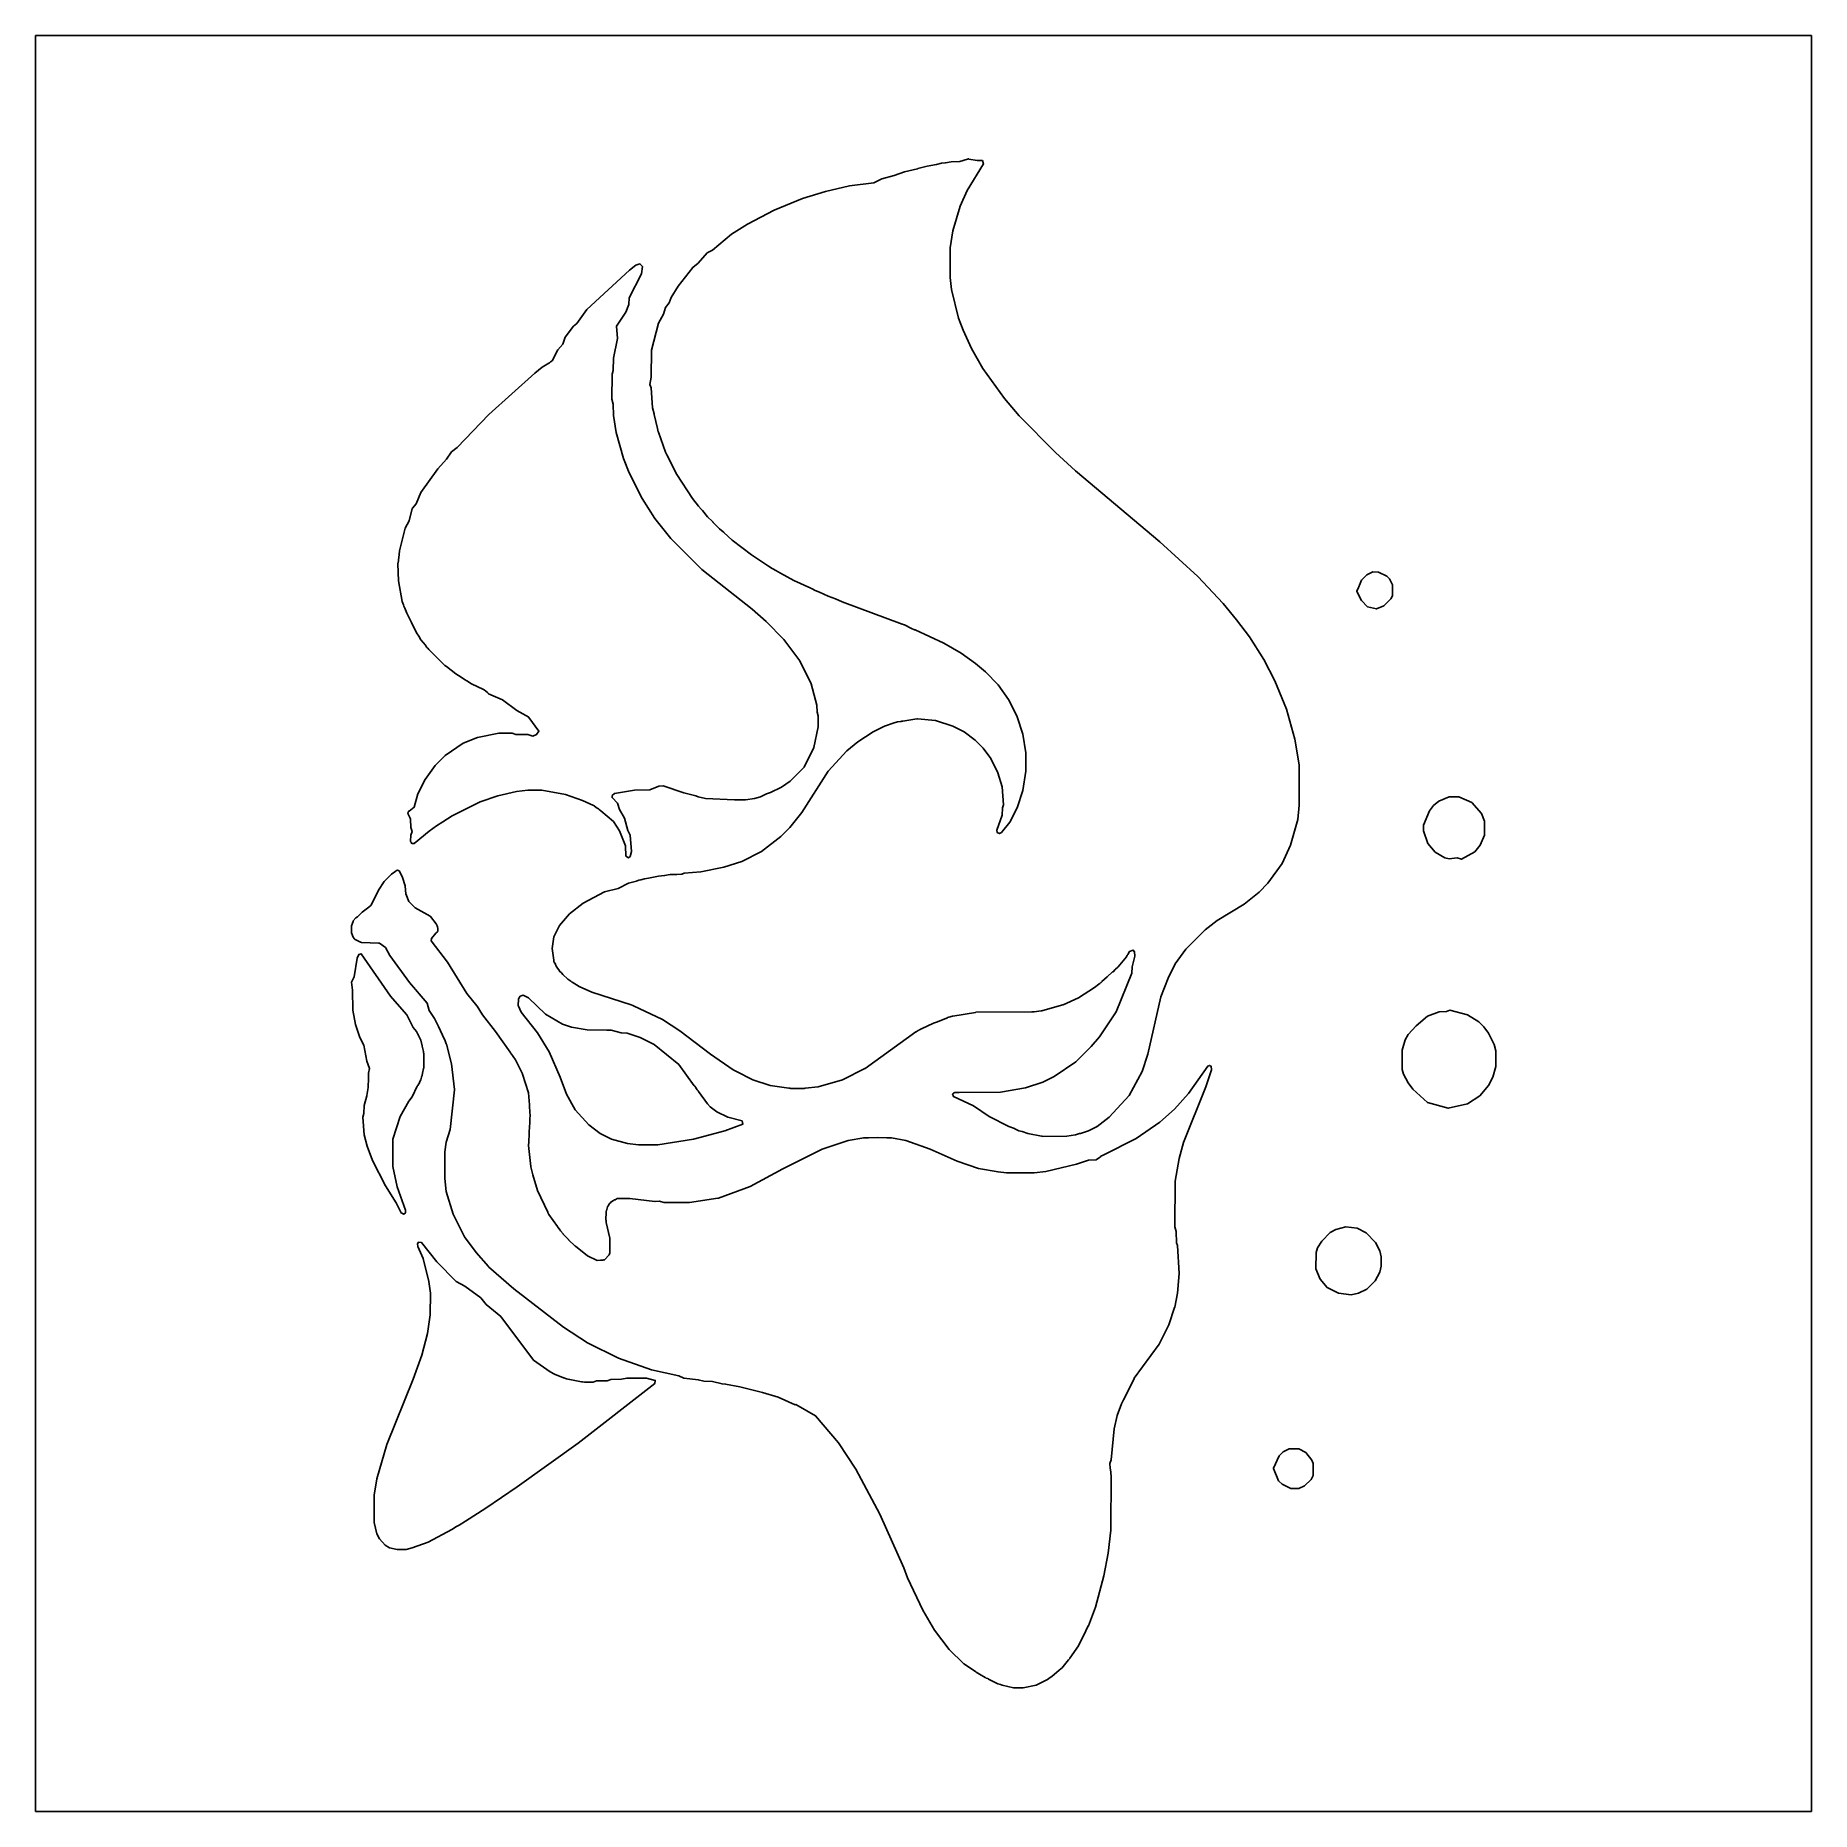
# Model space of a CAD drawing. Header units: millimetres. Extents: x 0 to 300, y 0 to 300.
import ezdxf

# ---------------------------------------------------------------- set-up
doc = ezdxf.new("R2010")
doc.units = ezdxf.units.MM
doc.layers.add('CUT', color=7, linetype='CONTINUOUS')

msp = doc.modelspace()

# ---------------------------------------------------------------- linework, layer by layer
at = {"layer": 'CUT'}
for points in [[(300, 0), (0, 0), (0, 300), (300, 300)], [(91.82, 139.37), (93.98, 138.41), (100.62, 136.25), (100.92, 136.14), (100.99, 136.11), (101, 136.11), (101.01, 136.1), (105.9, 133.78), (108.85, 131.87), (114, 127.93), (117.84, 125.29), (118.21, 125.1), (118.32, 125.03), (121.18, 123.61), (124.12, 122.64), (127.25, 122.16), (127.27, 122.16), (127.47, 122.16), (127.48, 122.16), (127.49, 122.16), (127.54, 122.15), (127.67, 122.15), (129.59, 122.15), (129.87, 122.15), (130, 122.19), (130.01, 122.19), (132.2, 122.4), (136.29, 123.6), (136.3, 123.6), (136.32, 123.61), (140.11, 125.51), (140.12, 125.52), (140.13, 125.53), (140.14, 125.53), (148.73, 131.69), (148.74, 131.7), (148.75, 131.71), (148.77, 131.72), (149.1, 131.91), (149.16, 131.95), (149.29, 132.02), (149.33, 132.04), (149.35, 132.05), (149.43, 132.1), (149.62, 132.19), (149.66, 132.21), (151.68, 133.15), (152.18, 133.35), (154.03, 134.09), (154.06, 134.1), (154.07, 134.1), (154.3, 134.17), (154.91, 134.35), (154.92, 134.35), (154.93, 134.36), (154.94, 134.36), (158.77, 134.99), (158.82, 135), (168.32, 135.06), (168.45, 135.08), (168.46, 135.08), (168.48, 135.08), (168.72, 135.08), (169.9, 135.26), (169.92, 135.26), (169.96, 135.27), (169.97, 135.27), (169.98, 135.27), (170.13, 135.29), (170.14, 135.3), (170.15, 135.3), (170.16, 135.3), (170.17, 135.3), (173.56, 136.26), (173.57, 136.26), (173.59, 136.27), (176.18, 137.46), (178.89, 139.19), (179.59, 139.74), (179.61, 139.76), (179.62, 139.77), (179.65, 139.79), (179.79, 139.88), (179.92, 140), (179.93, 140.01), (179.95, 140.03), (179.99, 140.06), (180.12, 140.16), (180.13, 140.19), (181.02, 140.99), (181.94, 141.82), (182.06, 141.85), (182.4, 142.24), (182.41, 142.25), (182.42, 142.26), (182.43, 142.27), (182.8, 142.6), (182.87, 142.69), (184.28, 144.35), (184.3, 144.4), (184.39, 144.57), (184.41, 144.6), (184.42, 144.63), (184.46, 144.7), (184.49, 144.75), (184.77, 145.27), (185.43, 145.5), (185.66, 145.24), (185.7, 144.47), (185.24, 142.7), (185.18, 141.62), (182.52, 135.08), (179.75, 130.85), (178.33, 129.2), (175.71, 126.62), (172.1, 124.18), (170.13, 123.21), (167.23, 122.24), (162.99, 121.52), (156.02, 121.47), (156, 121.47), (155.94, 121.47), (155.78, 121.47), (155.66, 121.47), (155.27, 121.48), (155.07, 121.32), (155, 121.27), (154.96, 121.24), (154.94, 121.23), (154.92, 121.22), (154.9, 121.2), (155.08, 120.75), (158.45, 119.21), (161.11, 117.39), (164.43, 115.72), (165.35, 115.37), (165.38, 115.36), (165.41, 115.35), (165.44, 115.33), (165.45, 115.33), (166.13, 115), (166.65, 114.87), (167.6, 114.51), (169.94, 114.06), (170, 114.05), (170.02, 114.05), (170.07, 114.04), (174.21, 114.05), (175.67, 114.28), (176.34, 114.5), (176.36, 114.51), (176.37, 114.51), (176.38, 114.51), (176.42, 114.52), (176.49, 114.55), (176.5, 114.55), (177.86, 115), (179.2, 115.68), (179.26, 115.71), (179.29, 115.72), (179.32, 115.73), (181.36, 117.28), (184.74, 120.93), (186.93, 125.02), (187.89, 127.91), (190.1, 137.59), (191.33, 140.79), (192.53, 143.19), (194.32, 145.69), (197.58, 148.94), (199.58, 150.48), (204.16, 153.25), (206.7, 155.28), (208.17, 156.8), (210.58, 160.14), (212.01, 163.25), (213.21, 167.59), (213.46, 169.97), (213.44, 176.82), (212.74, 181.16), (211.3, 186.21), (209.37, 191.02), (207.47, 194.57), (205.06, 198.42), (202.88, 201.31), (200.61, 204.06), (196.32, 208.63), (189.95, 214.49), (175.65, 226.47), (172.28, 229.59), (166.18, 235.75), (163.7, 238.67), (160.05, 243.77), (158.11, 247.13), (156.68, 250.24), (155.93, 252.24), (154.73, 257.09), (154.48, 259.11), (154.5, 264.11), (154.97, 267.03), (156.19, 271.17), (157.39, 273.84), (160.13, 278.35), (159.95, 278.87), (159.08, 278.91), (157.68, 279.14), (157.63, 279.15), (157.62, 279.15), (157.42, 279.09), (156.13, 278.71), (156.09, 278.71), (154.7, 278.65), (153.74, 278.48), (153.69, 278.47), (153.67, 278.47), (153.66, 278.47), (153.03, 278.41), (152.19, 278.22), (150.63, 277.95), (149.07, 277.51), (149.06, 277.5), (149.05, 277.5), (149.01, 277.49), (146.81, 276.99), (145.04, 276.37), (145.03, 276.37), (142.95, 275.78), (141.63, 275.13), (137.5, 274.6), (133.43, 273.65), (129.57, 272.45), (124.76, 270.52), (120.26, 268.15), (117.59, 266.45), (114.33, 263.76), (113.47, 263.28), (111.95, 261.57), (111.01, 260.84), (108.58, 257.67), (107.38, 255.74), (107.04, 254.82), (106.42, 254.07), (106.08, 252.91), (105.21, 251.43), (104.03, 246.87), (103.98, 242.31), (103.76, 241.07), (103.97, 240.46), (104.25, 237.12), (104.48, 236.12), (104.48, 235.96), (105.06, 233.62), (105.2, 233.04), (105.22, 233), (106.42, 229.63), (106.65, 229.17), (108.32, 225.84), (110.97, 221.77), (112.01, 220.48), (112.47, 219.99), (112.51, 219.94), (112.57, 219.87), (112.61, 219.82), (112.64, 219.79), (112.65, 219.77), (113.53, 218.72), (114.36, 217.88), (114.39, 217.85), (114.42, 217.82), (114.45, 217.79), (114.48, 217.76), (114.74, 217.46), (115.04, 217.18), (115.56, 216.66), (116.15, 216.17), (116.16, 216.17), (116.17, 216.17), (116.26, 216.09), (116.28, 216.07), (117.7, 214.77), (120.93, 212.27), (123.81, 210.34), (124.44, 209.99), (124.46, 209.98), (124.5, 209.96), (124.55, 209.92), (124.56, 209.92), (125.03, 209.61), (125.86, 209.19), (128.12, 207.93), (130.99, 206.62), (131.01, 206.61), (131.02, 206.6), (131.08, 206.58), (131.16, 206.54), (131.17, 206.54), (131.69, 206.27), (132.42, 205.96), (133.87, 205.3), (135.14, 204.82), (136.26, 204.35), (146.37, 200.58), (146.44, 200.55), (146.48, 200.54), (146.72, 200.45), (146.73, 200.44), (146.76, 200.43), (146.77, 200.43), (148, 199.86), (148.5, 199.63), (148.57, 199.59), (148.58, 199.59), (153.44, 197.33), (156.34, 195.64), (158.8, 193.9), (160.45, 192.51), (162.6, 190.32), (164.36, 187.85), (165.8, 184.98), (165.81, 184.95), (165.82, 184.93), (166.79, 182), (167.27, 178.85), (167.28, 175.75), (166.79, 172.48), (165.82, 169.54), (164.61, 167.12), (163.16, 165.4), (162.81, 165.2), (162.46, 165.35), (162.37, 165.75), (163.28, 168.28), (163.33, 169.53), (163.53, 170.03), (163.27, 173.06), (162.56, 175.46), (161.36, 177.85), (160.08, 179.61), (158.72, 180.99), (156.86, 182.36), (154.94, 183.33), (152.04, 184.29), (148.96, 184.55), (148.93, 184.55), (148.89, 184.55), (146.53, 184.19), (146.33, 184.16), (146.23, 184.15), (146.1, 184.13), (145.62, 184.06), (145.61, 184.05), (145.6, 184.05), (145.58, 184.05), (145.06, 183.88), (143.43, 183.34), (143.4, 183.32), (141.52, 182.38), (138.88, 180.69), (137.06, 179.15), (133.9, 175.72), (129.46, 168.76), (127.43, 166.24), (125.89, 164.7), (122.66, 162.19), (119.29, 160.5), (116.29, 159.5), (112.37, 158.72), (109.58, 158.5), (109.16, 158.35), (108.36, 158.28), (107.19, 158.26), (106.27, 158.11), (106.26, 158.1), (106.25, 158.1), (106.24, 158.1), (105.25, 158.02), (103.56, 157.66), (102.85, 157.54), (102.24, 157.38), (101.89, 157.3), (101.61, 157.2), (101.55, 157.18), (101.52, 157.17), (101.5, 157.17), (100.19, 156.82), (98.42, 155.93), (96.09, 155.37), (92.51, 153.45), (90.19, 151.63), (88.49, 149.66), (87.54, 147.76), (87.26, 145.75), (87.53, 143.82), (87.53, 143.73), (87.55, 143.7), (87.55, 143.69), (87.55, 143.67), (87.56, 143.6), (87.69, 143.38), (87.7, 143.37), (88.03, 142.67), (88.4, 142.2), (88.42, 142.18), (88.59, 141.89), (88.79, 141.72), (88.81, 141.7), (88.83, 141.68), (89.06, 141.38), (89.91, 140.58), (90.44, 140.24), (90.46, 140.23), (90.6, 140.1), (90.62, 140.09), (90.63, 140.08), (90.95, 139.92)], [(69.41, 193.41), (71.02, 192.18), (71.91, 191.61), (72.44, 191.23), (72.87, 191), (73.67, 190.49), (75.65, 189.51), (75.77, 189.45), (76.33, 189), (76.51, 188.85), (76.54, 188.82), (78.9, 187.77), (81.33, 185.96), (83.31, 184.83), (83.32, 184.83), (83.33, 184.82), (85.03, 182.51), (84.65, 181.94), (84, 181.67), (83.18, 181.91), (81.15, 181.94), (80.51, 182.15), (78.29, 182.16), (74.66, 181.43), (72.24, 180.47), (69.19, 178.39), (67.52, 176.7), (65.81, 174.3), (64.6, 171.88), (63.95, 169.64), (63.12, 168.99), (63.05, 168.98), (63.02, 168.9), (63.01, 168.9), (62.9, 168.81), (62.94, 168.72), (62.94, 168.71), (62.88, 168.58), (63.27, 167.82), (63.34, 167.64), (63.39, 166.2), (63.62, 165.56), (63.4, 164.9), (63.37, 163.88), (63.37, 163.84), (63.45, 163.73), (63.47, 163.7), (63.48, 163.68), (63.48, 163.67), (63.56, 163.52), (63.59, 163.52), (63.6, 163.5), (63.62, 163.5), (63.63, 163.49), (63.97, 163.53), (66.5, 165.6), (67.73, 166.47), (68.8, 167.16), (68.8, 167.17), (70.36, 168.17), (70.39, 168.19), (75.13, 170.57), (78.09, 171.55), (81.26, 172.28), (83.16, 172.54), (85.52, 172.53), (89.55, 171.8), (92.41, 170.78), (94.28, 169.92), (94.29, 169.92), (94.31, 169.91), (94.37, 169.88), (94.39, 169.87), (94.41, 169.86), (94.44, 169.84), (94.88, 169.5), (95.09, 169.35), (95.23, 169.25), (95.48, 169.06), (95.5, 169.04), (95.51, 169.03), (97.62, 167.21), (98.66, 165.63), (99.65, 163.14), (99.71, 161.39), (100.16, 161.12), (100.43, 161.33), (100.7, 162.17), (100.45, 164.9), (100.05, 165.71), (99.49, 167.81), (98.62, 169.28), (98.3, 170.32), (97.39, 171.27), (97.43, 171.6), (97.78, 171.98), (101.16, 172.53), (103.77, 172.58), (105.3, 173.22), (106.02, 173.26), (106.03, 173.26), (109.53, 172.09), (111.57, 171.55), (111.91, 171.38), (113.15, 171.14), (118.1, 170.88), (119.91, 170.9), (121.44, 171.14), (122.47, 171.4), (123.5, 171.88), (124.14, 172.11), (126.01, 173.05), (127.46, 174.04), (127.48, 174.06), (127.52, 174.09), (129.84, 176.43), (131.5, 179.73), (132.23, 183.21), (132.23, 185.09), (132.02, 185.72), (131.99, 186.88), (131.02, 190.51), (129.09, 194.36), (126.41, 197.98), (123.42, 201), (121.03, 203.12), (112.55, 209.82), (107.34, 215.03), (104.64, 218.43), (102.46, 221.81), (100.3, 226.11), (99.33, 228.55), (98.11, 232.92), (97.63, 235.84), (97.59, 237.72), (97.38, 238.57), (97.39, 242.78), (97.59, 243.4), (97.63, 245.49), (98.3, 248.81), (98.15, 250.92), (99.71, 253.28), (100.21, 254.54), (100.29, 255.68), (102.34, 259.75), (102.52, 260.98), (102.1, 261.44), (101.39, 261.21), (100.31, 260.39), (93.15, 253.74), (91.42, 251.33), (90.88, 250.9), (89.47, 249.07), (89.1, 247.85), (88.25, 246.88), (87.25, 245.05), (87.01, 244.87), (86.92, 244.8), (86.8, 244.71), (86.7, 244.64), (85.6, 243.99), (84.36, 242.98), (76.6, 235.96), (71.22, 230.39), (70.27, 229.66), (69.43, 228.41), (67.96, 226.82), (65.11, 222.81), (64.28, 220.9), (63.66, 220.15), (63.65, 220.13), (63.64, 220.11), (63.09, 218.04), (62.46, 216.8), (62.44, 216.77), (61.49, 212.94), (61.35, 211.78), (61.29, 211.5), (61.29, 211.26), (61.23, 210.76), (61.29, 207.91), (61.96, 204.38), (62.16, 203.83), (62.21, 203.62), (62.37, 203.28), (62.7, 202.4), (63.52, 200.85), (64.36, 199.08), (64.74, 198.54), (65.08, 197.91), (65.86, 196.99), (65.89, 196.95), (65.91, 196.92), (65.94, 196.88), (66.1, 196.65), (66.25, 196.5), (66.45, 196.26), (69, 193.73), (69.09, 193.66), (69.14, 193.61)], [(228.73, 208.2), (228.28, 208.65), (226.84, 209.37), (225.89, 209.38), (224.87, 208.87), (224.02, 208.03), (223.98, 207.99), (223.66, 207.17), (223.6, 207.03), (223.54, 206.89), (223.48, 206.75), (223.21, 206.12), (223.22, 206.1), (223.21, 206.08), (223.96, 204.59), (224.98, 203.51), (226.52, 203.14), (227.78, 203.64), (228.96, 204.82), (229.22, 205.36), (229.21, 207.2)], [(244.02, 163.25), (244.74, 164.94), (244.75, 167.27), (244.24, 168.57), (242.6, 170.42), (240.42, 171.39), (238.82, 171.4), (237.05, 170.65), (236.14, 169.92), (235.46, 169.06), (234.47, 166.62), (234.45, 165.72), (234.45, 165.68), (235.17, 163.51), (236.44, 162.05), (238.07, 161.1), (238.77, 160.93), (240.15, 161.07), (240.86, 160.85), (243.12, 162.09)], [(59.84, 144.6), (63.19, 140.05), (66.13, 136.52), (66.51, 135.28), (67.37, 133.97), (67.37, 133.95), (68.09, 132.58), (69.11, 130.4), (69.11, 130.39), (69.13, 130.36), (69.14, 130.33), (69.38, 129.69), (69.39, 129.67), (69.4, 129.64), (69.4, 129.62), (70.28, 126.31), (70.78, 121.95), (70.78, 121.94), (70.78, 121.92), (70.04, 115.19), (69.37, 113.07), (69.16, 111.42), (69.12, 106.95), (69.37, 104.75), (70.57, 100.9), (72.48, 97.07), (74.43, 94.43), (76.53, 92.04), (76.53, 92.03), (80.77, 88.31), (89.18, 81.81), (93.26, 79.16), (98.48, 76.55), (104.03, 74.62), (108.69, 73.61), (109.51, 73.19), (109.55, 73.19), (109.57, 73.19), (111.93, 72.93), (111.94, 72.93), (111.95, 72.92), (112.89, 72.71), (114.33, 72.66), (114.35, 72.66), (115.99, 72.23), (116.58, 72.2), (118.95, 71.71), (122.81, 70.79), (125.46, 70.01), (128.33, 68.7), (128.44, 68.73), (128.85, 68.55), (131.77, 66.84), (135.64, 62.25), (138.58, 57.85), (142.62, 50.24), (146.68, 41.16), (147.27, 39.46), (149.89, 33.98), (151.83, 30.62), (154.33, 27.38), (156.82, 24.95), (158.8, 23.66), (158.91, 23.53), (159.75, 23.04), (160.15, 22.78), (160.43, 22.64), (160.44, 22.64), (160.48, 22.62), (160.61, 22.54), (160.84, 22.44), (160.91, 22.41), (160.96, 22.38), (161, 22.36), (162.54, 21.59), (163, 21.46), (163.28, 21.34), (165.2, 20.87), (165.24, 20.86), (166.02, 20.86), (166.8, 20.86), (166.84, 20.87), (169.02, 21.35), (170.96, 22.32), (171.38, 22.65), (171.69, 22.82), (172.93, 23.86), (173.21, 24.08), (173.26, 24.13), (173.37, 24.23), (174.49, 25.59), (174.52, 25.63), (174.57, 25.69), (174.6, 25.72), (174.72, 25.86), (174.73, 25.88), (176.16, 28), (176.18, 28.03), (177, 29.67), (177.84, 31.34), (177.85, 31.37), (179.05, 34.5), (180.49, 39.78), (181.2, 43.61), (181.66, 47.5), (181.66, 47.55), (181.67, 47.64), (181.68, 56.74), (181.65, 57.03), (181.65, 57.4), (181.55, 58.01), (181.55, 58.02), (181.47, 58.8), (181.68, 59.41), (182.2, 64.65), (182.69, 66.87), (183.44, 68.88), (183.76, 69.53), (183.76, 69.54), (183.77, 69.55), (183.82, 69.58), (185.58, 73.14), (185.59, 73.15), (185.6, 73.16), (185.6, 73.17), (189.79, 78.92), (191.45, 82.23), (192.42, 85.13), (192.42, 85.15), (192.43, 85.15), (192.43, 85.16), (192.43, 85.17), (192.91, 87.58), (193.16, 90.89), (192.91, 95.58), (192.71, 96.08), (192.67, 97.96), (192.47, 98.75), (192.5, 106.49), (193.19, 110.32), (193.92, 112.98), (197.68, 122.4), (198.64, 125.3), (198.6, 125.89), (198.57, 125.9), (198.57, 125.92), (198.53, 125.92), (198.29, 126.03), (198.02, 125.91), (194.78, 121.3), (192.39, 118.62), (189.94, 116.45), (185.95, 113.68), (180.44, 110.95), (180.35, 110.89), (179.97, 110.7), (179.88, 110.57), (179.15, 110.07), (177.88, 110), (175.83, 109.34), (170.68, 108.12), (168.68, 107.88), (164.01, 107.89), (162.6, 108.03), (159.27, 108.64), (155.7, 109.83), (151.1, 111.9), (147, 113.34), (144.57, 113.81), (144.56, 113.81), (144.51, 113.82), (143.8, 113.82), (142.25, 113.84), (140.69, 113.82), (139.98, 113.82), (139.92, 113.81), (139.91, 113.81), (137.25, 113.34), (132.88, 111.89), (126.23, 108.56), (120.73, 105.55), (115.35, 103.6), (115.31, 103.59), (115.28, 103.59), (110.48, 102.87), (110.26, 102.87), (109.92, 102.87), (109.49, 102.87), (108.35, 102.86), (107.67, 102.86), (107.32, 102.86), (107.1, 102.86), (106.2, 102.87), (105.35, 103.07), (104.65, 103.04), (104.64, 103.04), (104.63, 103.04), (104.62, 103.04), (100.38, 103.57), (98.79, 103.54), (98.76, 103.55), (98.47, 103.53), (98.23, 103.52), (97.9, 103.34), (97.78, 103.3), (97.65, 103.21), (97.18, 102.95), (97.06, 102.77), (97.05, 102.76), (96.88, 102.64), (96.77, 102.36), (96.77, 102.35), (96.61, 102.12), (96.44, 101.48), (96.43, 101.45), (96.42, 101.44), (96.42, 101.43), (96.37, 101.31), (96.37, 101.24), (96.34, 99.95), (96.37, 99.82), (96.37, 99.5), (97.04, 96.82), (97.04, 96.42), (97, 94.37), (97, 94.35), (96.92, 94.04), (96.14, 93.17), (95.97, 93.16), (95.87, 93.15), (95.41, 93.12), (94.87, 93.09), (93.27, 93.86), (91.19, 95.47), (91.18, 95.48), (91.17, 95.48), (91.16, 95.49), (90.05, 96.59), (90.04, 96.6), (90.03, 96.61), (90.02, 96.62), (89.14, 97.53), (89.11, 97.56), (88.7, 98.11), (88.65, 98.18), (88.24, 98.73), (88.15, 98.84), (86.73, 100.85), (86.72, 100.86), (86.71, 100.87), (86.56, 101.17), (86.55, 101.19), (86.54, 101.23), (86.53, 101.24), (84.82, 104.87), (84.81, 104.88), (83.99, 107.53), (83.99, 107.54), (83.69, 108.92), (83.69, 108.94), (83.29, 112.51), (83.29, 112.52), (83.3, 112.73), (83.3, 112.78), (83.31, 112.86), (83.31, 112.92), (83.39, 114.68), (83.39, 114.7), (83.4, 114.74), (83.4, 114.79), (83.51, 116.36), (83.5, 116.96), (83.53, 117.6), (83.5, 118.05), (83.51, 118.4), (83.47, 118.89), (83.46, 119.38), (83.25, 121.42), (82.29, 124.57), (82.27, 124.61), (81.55, 126.06), (81.54, 126.07), (81.09, 126.96), (80.68, 127.55), (80.6, 127.69), (80.25, 128.16), (80.24, 128.17), (80.22, 128.19), (80.18, 128.25), (77.72, 131.76), (75.48, 134.59), (74.62, 136.05), (74.62, 136.06), (74.57, 136.11), (72.85, 138.18), (69.6, 143.49), (66.84, 147.08), (66.87, 147.47), (67.65, 148.36), (67.66, 148.38), (67.68, 148.4), (67.7, 148.42), (67.91, 148.62), (67.91, 148.66), (67.94, 148.69), (67.94, 148.91), (67.97, 149.25), (67.93, 149.35), (67.93, 149.46), (67.84, 149.58), (67.83, 149.59), (67.7, 149.93), (66.72, 151.16), (66.68, 151.19), (66.65, 151.22), (64.13, 152.63), (63.05, 153.71), (62.53, 155), (62.53, 155.02), (62.46, 156.31), (62.45, 156.34), (62.45, 156.35), (62.44, 156.37), (62.43, 156.39), (61.98, 157.78), (61.49, 158.84), (61.44, 158.86), (61.42, 158.92), (61.31, 158.93), (61.13, 159.01), (61.03, 158.94), (60.95, 158.95), (60.68, 158.71), (60.13, 158.34), (59.15, 157.35), (59.01, 157.22), (58.97, 157.16), (58.88, 157.07), (57.91, 155.63), (56.71, 153.1), (56.32, 152.77), (55.15, 151.92), (54.37, 151.14), (54.13, 150.94), (53.67, 150.44), (53.64, 150.41), (53.63, 150.33), (53.36, 149.6), (53.36, 148.52), (53.37, 148.5), (53.37, 148.48), (53.38, 148.47), (53.39, 148.45), (53.39, 148.44), (53.39, 148.43), (53.64, 147.71), (53.84, 147.48), (53.88, 147.39), (53.9, 147.38), (53.94, 147.36), (54.01, 147.28), (54.88, 146.87), (55.06, 146.78), (55.08, 146.78), (55.1, 146.77), (57.96, 146.69), (58.11, 146.66), (59.14, 145.94)], [(56.44, 125.52), (56.44, 125.51), (56.23, 124.73), (56.23, 124.67), (56.23, 124.6), (56.23, 124.47), (56.23, 124.23), (56.22, 123.86), (56.19, 122.31), (56.14, 121.97), (55.99, 120.95), (55.99, 120.94), (55.98, 120.92), (55.98, 120.91), (55.52, 119.27), (55.48, 117.88), (55.27, 117.29), (55.51, 114.32), (56, 112.36), (56.95, 109.95), (59.1, 105.67), (60.91, 102.8), (61.75, 101.1), (62.19, 100.88), (62.48, 101.11), (62.47, 101.6), (61.1, 105.53), (60.37, 108.97), (60.36, 113.58), (61.6, 117.37), (63.04, 119.99), (63.65, 120.73), (64.48, 122.51), (64.58, 122.61), (64.74, 122.92), (64.75, 122.93), (64.85, 123.09), (64.88, 123.18), (65.09, 123.59), (65.2, 124.06), (65.21, 124.08), (65.32, 124.31), (65.37, 124.74), (65.56, 125.53), (65.56, 125.56), (65.57, 125.59), (65.57, 126.42), (65.57, 126.53), (65.57, 126.54), (65.57, 126.55), (65.57, 126.56), (65.61, 126.88), (65.57, 127.1), (65.57, 127.13), (65.57, 127.16), (65.57, 127.19), (65.58, 128.06), (65.56, 128.15), (65.56, 128.37), (65.33, 129.28), (65.33, 129.3), (65.33, 129.32), (65.32, 129.34), (65.31, 129.36), (65.08, 130.31), (64.64, 131.19), (64.63, 131.21), (64.63, 131.22), (64.61, 131.28), (64.58, 131.32), (64.57, 131.33), (64.37, 131.74), (63.77, 132.46), (63.74, 132.49), (63.73, 132.51), (63.73, 132.52), (63.39, 133.2), (62.7, 134.58), (62.68, 134.62), (59.95, 137.71), (55.02, 144.89), (54.63, 144.79), (54.32, 144.14), (53.8, 140.97), (53.37, 140.09), (53.57, 138.76), (53.61, 135.35), (54.08, 132.95), (54.8, 130.77), (55.46, 129.47), (55.99, 126.73), (56.44, 125.53)], [(95.39, 114.52), (97.32, 113.57), (100, 112.84), (101.87, 112.6), (105.1, 112.6), (111.17, 113.56), (116.46, 115), (119.49, 116.13), (119.35, 116.66), (116.94, 117.26), (115.07, 118.2), (113.96, 119.04), (113.53, 119.54), (112.02, 121.6), (111.93, 121.72), (111.91, 121.75), (111.77, 121.93), (111.54, 122.25), (111.53, 122.26), (111.52, 122.27), (111.35, 122.54), (111.3, 122.57), (111.29, 122.58), (111.28, 122.59), (111.28, 122.6), (108.67, 126.16), (104.51, 129.58), (102.16, 130.76), (99.94, 131.5), (98.93, 131.55), (97.22, 131.97), (96.51, 131.98), (96.49, 131.99), (93.21, 132.03), (90.55, 132.5), (89.04, 133), (89.03, 133.01), (86.14, 134.71), (83.26, 137.43), (82.37, 137.87), (81.89, 137.72), (81.59, 137.29), (81.55, 136.09), (81.56, 136.07), (81.56, 136.06), (82.06, 135.03), (84.77, 131.51), (86.74, 128.33), (88.63, 124.06), (89.7, 121.17), (91.14, 118.54), (93.45, 115.97)], [(243.95, 120.87), (245.46, 122.64), (246.18, 124.07), (246.66, 125.84), (246.66, 128.48), (246.42, 129.56), (245.45, 131.5), (244.67, 132.54), (243.81, 133.39), (241.92, 134.59), (238.91, 135.34), (238.35, 135.13), (237.08, 135.07), (235.14, 134.35), (233.24, 132.71), (231.86, 131.26), (231.37, 130.34), (230.87, 128.58), (230.87, 125.35), (231.11, 124.55), (231.85, 123.08), (232.66, 122.02), (235.15, 119.79), (238.65, 118.8), (241.88, 119.54)], [(72.62, 49.05), (76.08, 51.22), (81.37, 54.82), (91.64, 62.22), (104.59, 72.29), (104.68, 72.81), (103.23, 73.2), (99.91, 73.22), (98.98, 73), (97.16, 72.97), (96.59, 72.77), (94.77, 72.73), (94.19, 72.52), (92.73, 72.52), (92.4, 72.56), (92.32, 72.57), (92.27, 72.58), (92.23, 72.59), (90.23, 72.95), (89.95, 73.03), (89.92, 73.04), (89.7, 73.1), (89.24, 73.24), (89.19, 73.26), (87.67, 73.88), (86.94, 74.29), (84.12, 76.24), (78.62, 83.6), (78.6, 83.62), (78.59, 83.63), (76.1, 85.66), (75.2, 86.76), (72.53, 88.71), (71.08, 89.53), (67.79, 92.82), (65.22, 96.1), (64.72, 96.18), (64.54, 95.9), (64.59, 95.44), (65.49, 93.4), (66.46, 89.5), (66.71, 87.57), (66.69, 83.91), (66.21, 80.73), (65.24, 77.08), (63.81, 73.03), (59.34, 61.98), (57.66, 56.2), (57.19, 53.43), (57.18, 48.83), (57.67, 46.9), (58.11, 46.05), (59.08, 44.99), (59.77, 44.54), (61.1, 44.27), (62.09, 44.28), (62.1, 44.28), (62.13, 44.28), (62.23, 44.28), (62.61, 44.27), (62.63, 44.28), (63.63, 44.51), (66.32, 45.49), (70.35, 47.63), (71.14, 48.12), (71.57, 48.36)], [(227.06, 91.09), (227.3, 92.09), (227.3, 93.72), (227.06, 94.72), (226.34, 96.13), (224.77, 97.72), (223.23, 98.53), (221.35, 98.77), (219.64, 98.29), (218.72, 97.82), (217.26, 96.36), (216.55, 95.22), (216.31, 94.45), (216.3, 91.64), (217.02, 89.91), (218.18, 88.5), (220.12, 87.53), (222.25, 87.28), (223.49, 87.53), (224.88, 88.23), (226.32, 89.65)], [(215.84, 58.77), (215.6, 59.37), (214.56, 60.65), (213.42, 61.26), (211.78, 61.26), (210.77, 60.75), (210.1, 60.07), (209.11, 58), (209.12, 57.97), (209.12, 57.96), (209.95, 55.87), (209.95, 55.86), (210.56, 55.28), (212.04, 54.55), (213.41, 54.55), (214.38, 55.03), (215.49, 56.1), (215.83, 56.74)]]:
    msp.add_lwpolyline(points, close=True, dxfattribs=at)

doc.saveas('drawing.dxf')
